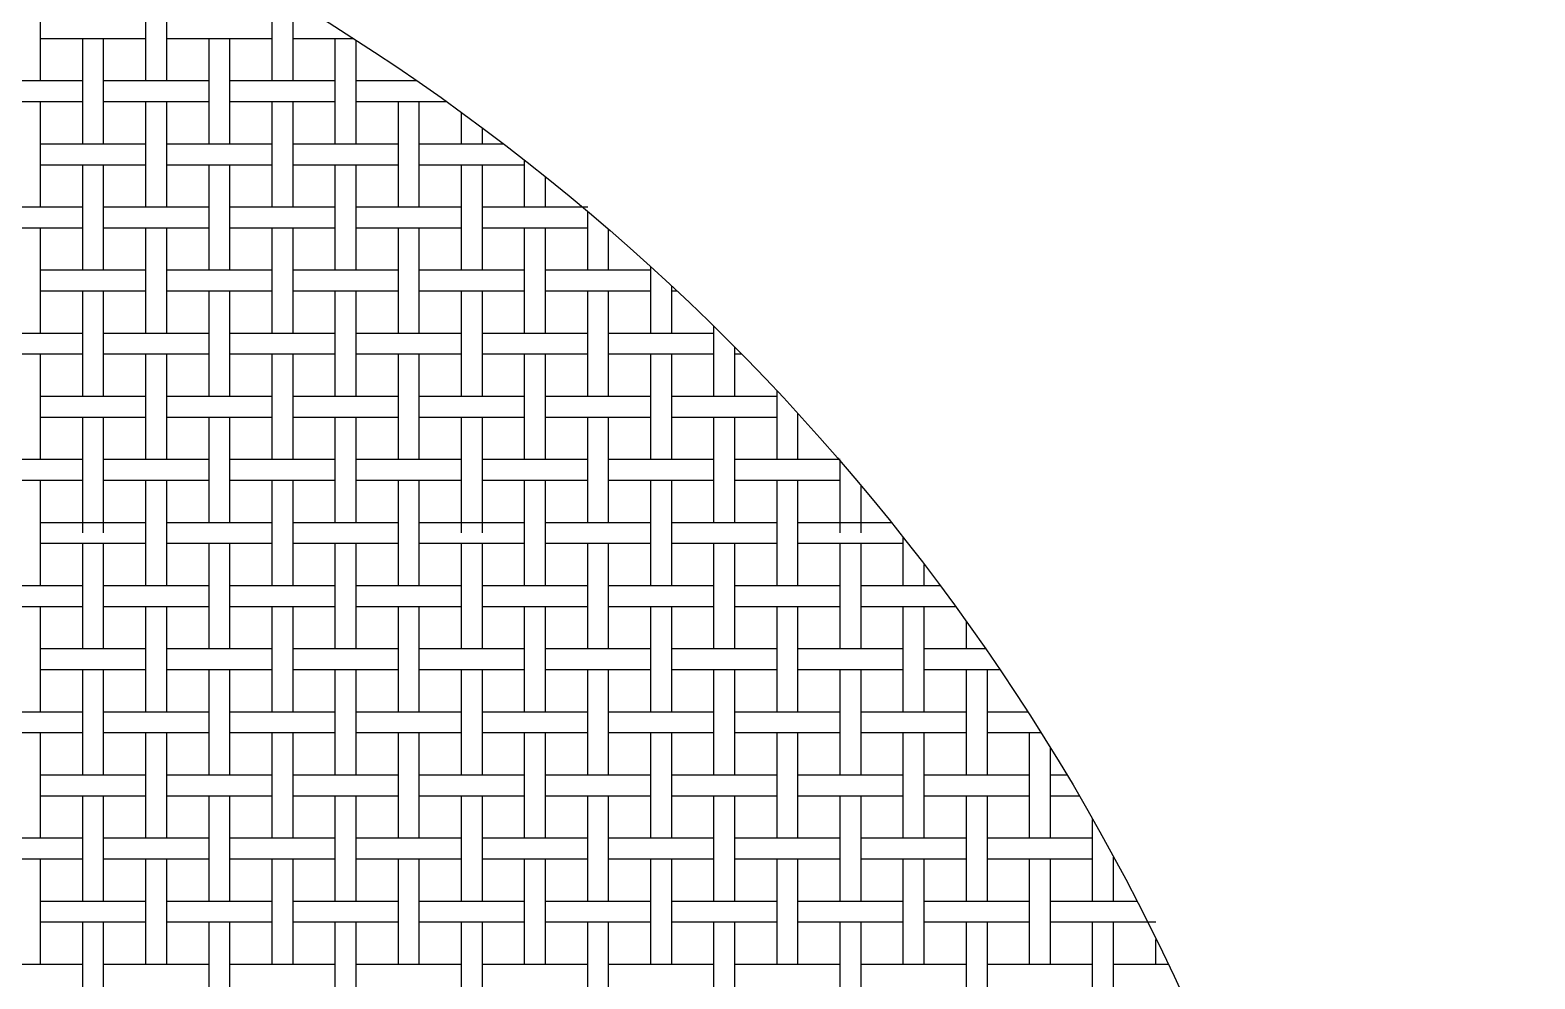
# Model space of a CAD drawing. Extents: x 1 to 102, y 0 to 78.
# Drawn here: x 56.48 to 66.58, y 56.88 to 63.24 of the extents above; entities that cross this region are included whole.
import ezdxf

# ---------------------------------------------------------------- set-up
doc = ezdxf.new("R2010")
doc.units = 0
doc.layers.get('0').update_dxf_attribs({"linetype": 'CONTINUOUS'})

msp = doc.modelspace()

# ---------------------------------------------------------------- linework, layer by layer
at = {"color": 7, "linetype": 'CONTINUOUS'}
for p, q in [((56.555, 62.905), (56.555, 63.611)), ((57.261, 62.905), (57.261, 63.611)), ((57.401, 62.905), (57.401, 63.611)), ((58.108, 62.905), (58.108, 63.519)), ((58.248, 62.905), (58.248, 63.437)), ((56.555, 63.188), (57.261, 63.188)), ((56.838, 62.481), (56.838, 63.188)), ((56.978, 62.481), (56.978, 63.188)), ((57.401, 63.188), (58.108, 63.188)), ((57.685, 62.481), (57.685, 63.188)), ((57.825, 62.481), (57.825, 63.188)), ((58.248, 63.188), (58.65, 63.188)), ((58.531, 62.481), (58.531, 63.188)), ((58.671, 62.481), (58.671, 63.174)), ((56.131, 62.905), (56.838, 62.905)), ((56.978, 62.905), (57.685, 62.905)), ((57.825, 62.905), (58.531, 62.905)), ((58.671, 62.905), (59.076, 62.905)), ((56.131, 62.765), (56.838, 62.765)), ((56.555, 62.058), (56.555, 62.765)), ((56.978, 62.765), (57.685, 62.765)), ((57.261, 62.058), (57.261, 62.765)), ((57.401, 62.058), (57.401, 62.765)), ((57.825, 62.765), (58.531, 62.765)), ((58.108, 62.058), (58.108, 62.765)), ((58.248, 62.058), (58.248, 62.765)), ((58.671, 62.765), (59.276, 62.765)), ((58.955, 62.058), (58.955, 62.765)), ((59.095, 62.058), (59.095, 62.765)), ((59.378, 62.481), (59.378, 62.691)), ((59.518, 62.481), (59.518, 62.588)), ((56.555, 62.481), (57.261, 62.481)), ((57.401, 62.481), (58.108, 62.481)), ((58.248, 62.481), (58.955, 62.481)), ((59.095, 62.481), (59.659, 62.481)), ((56.555, 62.341), (57.261, 62.341)), ((56.838, 61.635), (56.838, 62.341)), ((56.978, 61.635), (56.978, 62.341)), ((57.401, 62.341), (58.108, 62.341)), ((57.685, 61.635), (57.685, 62.341)), ((57.825, 61.635), (57.825, 62.341)), ((58.248, 62.341), (58.955, 62.341)), ((58.531, 61.635), (58.531, 62.341)), ((58.671, 61.635), (58.671, 62.341)), ((59.095, 62.341), (59.801, 62.341)), ((59.378, 61.635), (59.378, 62.341)), ((59.518, 61.635), (59.518, 62.341)), ((59.801, 62.058), (59.801, 62.372)), ((59.941, 62.058), (59.941, 62.261)), ((56.131, 62.058), (56.838, 62.058)), ((56.978, 62.058), (57.685, 62.058)), ((57.825, 62.058), (58.531, 62.058)), ((58.671, 62.058), (59.378, 62.058)), ((59.518, 62.058), (60.225, 62.058)), ((60.225, 61.635), (60.225, 62.028)), ((56.131, 61.918), (56.838, 61.918)), ((56.555, 61.211), (56.555, 61.918)), ((56.978, 61.918), (57.685, 61.918)), ((57.261, 61.211), (57.261, 61.918)), ((57.401, 61.211), (57.401, 61.918)), ((57.825, 61.918), (58.531, 61.918)), ((58.108, 61.211), (58.108, 61.918)), ((58.248, 61.211), (58.248, 61.918)), ((58.671, 61.918), (59.378, 61.918)), ((58.955, 61.211), (58.955, 61.918)), ((59.095, 61.211), (59.095, 61.918)), ((59.518, 61.918), (60.225, 61.918)), ((59.801, 61.211), (59.801, 61.918)), ((59.941, 61.211), (59.941, 61.918)), ((60.365, 61.635), (60.365, 61.908)), ((56.555, 61.635), (57.261, 61.635)), ((57.401, 61.635), (58.108, 61.635)), ((58.248, 61.635), (58.955, 61.635)), ((59.095, 61.635), (59.801, 61.635)), ((59.941, 61.635), (60.648, 61.635)), ((60.648, 61.211), (60.648, 61.657)), ((56.555, 61.495), (57.261, 61.495)), ((56.838, 60.788), (56.838, 61.495)), ((56.978, 60.788), (56.978, 61.495)), ((57.401, 61.495), (58.108, 61.495)), ((57.685, 60.788), (57.685, 61.495)), ((57.825, 60.788), (57.825, 61.495)), ((58.248, 61.495), (58.955, 61.495)), ((58.531, 60.788), (58.531, 61.495)), ((58.671, 60.788), (58.671, 61.495)), ((59.095, 61.495), (59.801, 61.495)), ((59.378, 60.788), (59.378, 61.495)), ((59.518, 60.788), (59.518, 61.495)), ((59.941, 61.495), (60.648, 61.495)), ((60.225, 60.788), (60.225, 61.495)), ((60.365, 60.788), (60.365, 61.495)), ((60.788, 61.211), (60.788, 61.528)), ((60.788, 61.495), (60.824, 61.495)), ((56.131, 61.211), (56.838, 61.211)), ((56.978, 61.211), (57.685, 61.211)), ((57.825, 61.211), (58.531, 61.211)), ((58.671, 61.211), (59.378, 61.211)), ((59.518, 61.211), (60.225, 61.211)), ((60.365, 61.211), (61.071, 61.211)), ((61.071, 60.788), (61.071, 61.257)), ((56.131, 61.071), (56.838, 61.071)), ((56.555, 60.365), (56.555, 61.071)), ((56.978, 61.071), (57.685, 61.071)), ((57.261, 60.365), (57.261, 61.071)), ((57.401, 60.365), (57.401, 61.071)), ((57.825, 61.071), (58.531, 61.071)), ((58.108, 60.365), (58.108, 61.071)), ((58.248, 60.365), (58.248, 61.071)), ((58.671, 61.071), (59.378, 61.071)), ((58.955, 60.365), (58.955, 61.071)), ((59.095, 60.365), (59.095, 61.071)), ((59.518, 61.071), (60.225, 61.071)), ((59.801, 60.365), (59.801, 61.071)), ((59.941, 60.365), (59.941, 61.071)), ((60.365, 61.071), (61.071, 61.071)), ((60.648, 60.365), (60.648, 61.071)), ((60.788, 60.365), (60.788, 61.071)), ((61.211, 60.788), (61.211, 61.118)), ((61.211, 61.071), (61.257, 61.071)), ((56.555, 60.788), (57.261, 60.788)), ((57.401, 60.788), (58.108, 60.788)), ((58.248, 60.788), (58.955, 60.788)), ((59.095, 60.788), (59.801, 60.788)), ((59.941, 60.788), (60.648, 60.788)), ((60.788, 60.788), (61.495, 60.788)), ((61.495, 60.365), (61.495, 60.824)), ((61.635, 60.365), (61.635, 60.673)), ((56.555, 60.648), (57.261, 60.648)), ((56.838, 59.871), (56.838, 60.648)), ((56.978, 59.871), (56.978, 60.648)), ((57.401, 60.648), (58.108, 60.648)), ((57.685, 59.941), (57.685, 60.648)), ((57.825, 59.941), (57.825, 60.648)), ((58.248, 60.648), (58.955, 60.648)), ((58.531, 59.941), (58.531, 60.648)), ((58.671, 59.941), (58.671, 60.648)), ((59.095, 60.648), (59.801, 60.648)), ((59.378, 59.871), (59.378, 60.648)), ((59.518, 59.871), (59.518, 60.648)), ((59.941, 60.648), (60.648, 60.648)), ((60.225, 59.941), (60.225, 60.648)), ((60.365, 59.941), (60.365, 60.648)), ((60.788, 60.648), (61.495, 60.648)), ((61.071, 59.941), (61.071, 60.648)), ((61.211, 59.941), (61.211, 60.648)), ((56.131, 60.365), (56.838, 60.365)), ((56.978, 60.365), (57.685, 60.365)), ((57.825, 60.365), (58.531, 60.365)), ((58.671, 60.365), (59.378, 60.365)), ((59.518, 60.365), (60.225, 60.365)), ((60.365, 60.365), (61.071, 60.365)), ((61.211, 60.365), (61.918, 60.365)), ((61.918, 59.871), (61.918, 60.353)), ((56.131, 60.225), (56.838, 60.225)), ((56.555, 59.518), (56.555, 60.225)), ((56.978, 60.225), (57.685, 60.225)), ((57.261, 59.518), (57.261, 60.225)), ((57.401, 59.518), (57.401, 60.225)), ((57.825, 60.225), (58.531, 60.225)), ((58.108, 59.518), (58.108, 60.225)), ((58.248, 59.518), (58.248, 60.225)), ((58.671, 60.225), (59.378, 60.225)), ((58.955, 59.518), (58.955, 60.225)), ((59.095, 59.518), (59.095, 60.225)), ((59.518, 60.225), (60.225, 60.225)), ((59.801, 59.518), (59.801, 60.225)), ((59.941, 59.518), (59.941, 60.225)), ((60.365, 60.225), (61.071, 60.225)), ((60.648, 59.518), (60.648, 60.225)), ((60.788, 59.518), (60.788, 60.225)), ((61.211, 60.225), (61.918, 60.225)), ((61.495, 59.518), (61.495, 60.225)), ((61.635, 59.518), (61.635, 60.225)), ((62.058, 59.871), (62.058, 60.189)), ((56.555, 59.941), (57.261, 59.941)), ((57.401, 59.941), (58.108, 59.941)), ((58.248, 59.941), (58.955, 59.941)), ((59.095, 59.941), (59.801, 59.941)), ((59.941, 59.941), (60.648, 59.941)), ((60.788, 59.941), (61.495, 59.941)), ((61.635, 59.941), (62.261, 59.941)), ((56.555, 59.801), (57.261, 59.801)), ((56.838, 59.095), (56.838, 59.801)), ((56.978, 59.095), (56.978, 59.801)), ((57.401, 59.801), (58.108, 59.801)), ((57.685, 59.095), (57.685, 59.801)), ((57.825, 59.095), (57.825, 59.801)), ((58.248, 59.801), (58.955, 59.801)), ((58.531, 59.095), (58.531, 59.801)), ((58.671, 59.095), (58.671, 59.801)), ((59.095, 59.801), (59.801, 59.801)), ((59.378, 59.095), (59.378, 59.801)), ((59.518, 59.095), (59.518, 59.801)), ((59.941, 59.801), (60.648, 59.801)), ((60.225, 59.095), (60.225, 59.801)), ((60.365, 59.095), (60.365, 59.801)), ((60.788, 59.801), (61.495, 59.801)), ((61.071, 59.095), (61.071, 59.801)), ((61.211, 59.095), (61.211, 59.801)), ((61.635, 59.801), (62.341, 59.801)), ((61.918, 59.095), (61.918, 59.801)), ((62.058, 59.095), (62.058, 59.801)), ((62.341, 59.518), (62.341, 59.84)), ((62.481, 59.518), (62.481, 59.659)), ((56.131, 59.518), (56.838, 59.518)), ((56.978, 59.518), (57.685, 59.518)), ((57.825, 59.518), (58.531, 59.518)), ((58.671, 59.518), (59.378, 59.518)), ((59.518, 59.518), (60.225, 59.518)), ((60.365, 59.518), (61.071, 59.518)), ((61.211, 59.518), (61.918, 59.518)), ((62.058, 59.518), (62.588, 59.518)), ((56.131, 59.378), (56.838, 59.378)), ((56.555, 58.671), (56.555, 59.378)), ((56.978, 59.378), (57.685, 59.378)), ((57.261, 58.671), (57.261, 59.378)), ((57.401, 58.671), (57.401, 59.378)), ((57.825, 59.378), (58.531, 59.378)), ((58.108, 58.671), (58.108, 59.378)), ((58.248, 58.671), (58.248, 59.378)), ((58.671, 59.378), (59.378, 59.378)), ((58.955, 58.671), (58.955, 59.378)), ((59.095, 58.671), (59.095, 59.378)), ((59.518, 59.378), (60.225, 59.378)), ((59.801, 58.671), (59.801, 59.378)), ((59.941, 58.671), (59.941, 59.378)), ((60.365, 59.378), (61.071, 59.378)), ((60.648, 58.671), (60.648, 59.378)), ((60.788, 58.671), (60.788, 59.378)), ((61.211, 59.378), (61.918, 59.378)), ((61.495, 58.671), (61.495, 59.378)), ((61.635, 58.671), (61.635, 59.378)), ((62.058, 59.378), (62.691, 59.378)), ((62.341, 58.671), (62.341, 59.378)), ((62.481, 58.671), (62.481, 59.378)), ((62.765, 59.095), (62.765, 59.276)), ((56.555, 59.095), (57.261, 59.095)), ((57.401, 59.095), (58.108, 59.095)), ((58.248, 59.095), (58.955, 59.095)), ((59.095, 59.095), (59.801, 59.095)), ((59.941, 59.095), (60.648, 59.095)), ((60.788, 59.095), (61.495, 59.095)), ((61.635, 59.095), (62.341, 59.095)), ((62.481, 59.095), (62.892, 59.095)), ((56.555, 58.955), (57.261, 58.955)), ((56.838, 58.248), (56.838, 58.955)), ((56.978, 58.248), (56.978, 58.955)), ((57.401, 58.955), (58.108, 58.955)), ((57.685, 58.248), (57.685, 58.955)), ((57.825, 58.248), (57.825, 58.955)), ((58.248, 58.955), (58.955, 58.955)), ((58.531, 58.248), (58.531, 58.955)), ((58.671, 58.248), (58.671, 58.955)), ((59.095, 58.955), (59.801, 58.955)), ((59.378, 58.248), (59.378, 58.955)), ((59.518, 58.248), (59.518, 58.955)), ((59.941, 58.955), (60.648, 58.955)), ((60.225, 58.248), (60.225, 58.955)), ((60.365, 58.248), (60.365, 58.955)), ((60.788, 58.955), (61.495, 58.955)), ((61.071, 58.248), (61.071, 58.955)), ((61.211, 58.248), (61.211, 58.955)), ((61.635, 58.955), (62.341, 58.955)), ((61.918, 58.248), (61.918, 58.955)), ((62.058, 58.248), (62.058, 58.955)), ((62.481, 58.955), (62.988, 58.955)), ((62.765, 58.248), (62.765, 58.955)), ((62.905, 58.248), (62.905, 58.955)), ((56.131, 58.671), (56.838, 58.671)), ((56.978, 58.671), (57.685, 58.671)), ((57.825, 58.671), (58.531, 58.671)), ((58.671, 58.671), (59.378, 58.671)), ((59.518, 58.671), (60.225, 58.671)), ((60.365, 58.671), (61.071, 58.671)), ((61.211, 58.671), (61.918, 58.671)), ((62.058, 58.671), (62.765, 58.671)), ((62.905, 58.671), (63.174, 58.671)), ((56.131, 58.531), (56.838, 58.531)), ((56.555, 57.825), (56.555, 58.531)), ((56.978, 58.531), (57.685, 58.531)), ((57.261, 57.825), (57.261, 58.531)), ((57.401, 57.825), (57.401, 58.531)), ((57.825, 58.531), (58.531, 58.531)), ((58.108, 57.825), (58.108, 58.531)), ((58.248, 57.825), (58.248, 58.531)), ((58.671, 58.531), (59.378, 58.531)), ((58.955, 57.825), (58.955, 58.531)), ((59.095, 57.825), (59.095, 58.531)), ((59.518, 58.531), (60.225, 58.531)), ((59.801, 57.825), (59.801, 58.531)), ((59.941, 57.825), (59.941, 58.531)), ((60.365, 58.531), (61.071, 58.531)), ((60.648, 57.825), (60.648, 58.531)), ((60.788, 57.825), (60.788, 58.531)), ((61.211, 58.531), (61.918, 58.531)), ((61.495, 57.825), (61.495, 58.531)), ((61.635, 57.825), (61.635, 58.531)), ((62.058, 58.531), (62.765, 58.531)), ((62.341, 57.825), (62.341, 58.531)), ((62.481, 57.825), (62.481, 58.531)), ((62.905, 58.531), (63.263, 58.531)), ((63.188, 57.825), (63.188, 58.531)), ((63.328, 57.825), (63.328, 58.427)), ((56.555, 58.248), (57.261, 58.248)), ((57.401, 58.248), (58.108, 58.248)), ((58.248, 58.248), (58.955, 58.248)), ((59.095, 58.248), (59.801, 58.248)), ((59.941, 58.248), (60.648, 58.248)), ((60.788, 58.248), (61.495, 58.248)), ((61.635, 58.248), (62.341, 58.248)), ((62.481, 58.248), (63.188, 58.248)), ((63.328, 58.248), (63.437, 58.248)), ((56.555, 58.108), (57.261, 58.108)), ((56.838, 57.401), (56.838, 58.108)), ((56.978, 57.401), (56.978, 58.108)), ((57.401, 58.108), (58.108, 58.108)), ((57.685, 57.401), (57.685, 58.108)), ((57.825, 57.401), (57.825, 58.108)), ((58.248, 58.108), (58.955, 58.108)), ((58.531, 57.401), (58.531, 58.108)), ((58.671, 57.401), (58.671, 58.108)), ((59.095, 58.108), (59.801, 58.108)), ((59.378, 57.401), (59.378, 58.108)), ((59.518, 57.401), (59.518, 58.108)), ((59.941, 58.108), (60.648, 58.108)), ((60.225, 57.401), (60.225, 58.108)), ((60.365, 57.401), (60.365, 58.108)), ((60.788, 58.108), (61.495, 58.108)), ((61.071, 57.401), (61.071, 58.108)), ((61.211, 57.401), (61.211, 58.108)), ((61.635, 58.108), (62.341, 58.108)), ((61.918, 57.401), (61.918, 58.108)), ((62.058, 57.401), (62.058, 58.108)), ((62.481, 58.108), (63.188, 58.108)), ((62.765, 57.401), (62.765, 58.108)), ((62.905, 57.401), (62.905, 58.108)), ((63.328, 58.108), (63.519, 58.108)), ((63.611, 57.401), (63.611, 57.948)), ((56.131, 57.825), (56.838, 57.825)), ((56.978, 57.825), (57.685, 57.825)), ((57.825, 57.825), (58.531, 57.825)), ((58.671, 57.825), (59.378, 57.825)), ((59.518, 57.825), (60.225, 57.825)), ((60.365, 57.825), (61.071, 57.825)), ((61.211, 57.825), (61.918, 57.825)), ((62.058, 57.825), (62.765, 57.825)), ((62.905, 57.825), (63.611, 57.825)), ((56.131, 57.685), (56.838, 57.685)), ((56.555, 56.978), (56.555, 57.685)), ((56.978, 57.685), (57.685, 57.685)), ((57.261, 56.978), (57.261, 57.685)), ((57.401, 56.978), (57.401, 57.685)), ((57.825, 57.685), (58.531, 57.685)), ((58.108, 56.978), (58.108, 57.685)), ((58.248, 56.978), (58.248, 57.685)), ((58.671, 57.685), (59.378, 57.685)), ((58.955, 56.978), (58.955, 57.685)), ((59.095, 56.978), (59.095, 57.685)), ((59.518, 57.685), (60.225, 57.685)), ((59.801, 56.978), (59.801, 57.685)), ((59.941, 56.978), (59.941, 57.685)), ((60.365, 57.685), (61.071, 57.685)), ((60.648, 56.978), (60.648, 57.685)), ((60.788, 56.978), (60.788, 57.685)), ((61.211, 57.685), (61.918, 57.685)), ((61.495, 56.978), (61.495, 57.685)), ((61.635, 56.978), (61.635, 57.685)), ((62.058, 57.685), (62.765, 57.685)), ((62.341, 56.978), (62.341, 57.685)), ((62.481, 56.978), (62.481, 57.685)), ((62.905, 57.685), (63.611, 57.685)), ((63.188, 56.978), (63.188, 57.685)), ((63.328, 56.978), (63.328, 57.685)), ((63.751, 57.401), (63.751, 57.695)), ((56.555, 57.401), (57.261, 57.401)), ((57.401, 57.401), (58.108, 57.401)), ((58.248, 57.401), (58.955, 57.401)), ((59.095, 57.401), (59.801, 57.401)), ((59.941, 57.401), (60.648, 57.401)), ((60.788, 57.401), (61.495, 57.401)), ((61.635, 57.401), (62.341, 57.401)), ((62.481, 57.401), (63.188, 57.401)), ((63.328, 57.401), (63.906, 57.401)), ((56.555, 57.261), (57.261, 57.261)), ((56.838, 56.555), (56.838, 57.261)), ((56.978, 56.555), (56.978, 57.261)), ((57.401, 57.261), (58.108, 57.261)), ((57.685, 56.555), (57.685, 57.261)), ((57.825, 56.555), (57.825, 57.261)), ((58.248, 57.261), (58.955, 57.261)), ((58.531, 56.555), (58.531, 57.261)), ((58.671, 56.555), (58.671, 57.261)), ((59.095, 57.261), (59.801, 57.261)), ((59.378, 56.555), (59.378, 57.261)), ((59.518, 56.555), (59.518, 57.261)), ((59.941, 57.261), (60.648, 57.261)), ((60.225, 56.555), (60.225, 57.261)), ((60.365, 56.555), (60.365, 57.261)), ((60.788, 57.261), (61.495, 57.261)), ((61.071, 56.555), (61.071, 57.261)), ((61.211, 56.555), (61.211, 57.261)), ((61.635, 57.261), (62.341, 57.261)), ((61.918, 56.555), (61.918, 57.261)), ((62.058, 56.555), (62.058, 57.261)), ((62.481, 57.261), (63.188, 57.261)), ((62.765, 56.555), (62.765, 57.261)), ((62.905, 56.555), (62.905, 57.261)), ((63.328, 57.261), (64.035, 57.261)), ((63.611, 56.555), (63.611, 57.261)), ((63.751, 56.555), (63.751, 57.261)), ((64.035, 56.978), (64.035, 57.144)), ((56.131, 56.978), (56.838, 56.978)), ((56.978, 56.978), (57.685, 56.978)), ((57.825, 56.978), (58.531, 56.978)), ((58.671, 56.978), (59.378, 56.978)), ((59.518, 56.978), (60.225, 56.978)), ((60.365, 56.978), (61.071, 56.978)), ((61.211, 56.978), (61.918, 56.978)), ((62.058, 56.978), (62.765, 56.978)), ((62.905, 56.978), (63.611, 56.978)), ((63.751, 56.978), (64.115, 56.978))]:
    msp.add_line(p, q, dxfattribs=at)
for radius in [25, 15]:
    msp.add_circle((50.558, 50.558), radius, dxfattribs=at)

doc.saveas('drawing.dxf')
